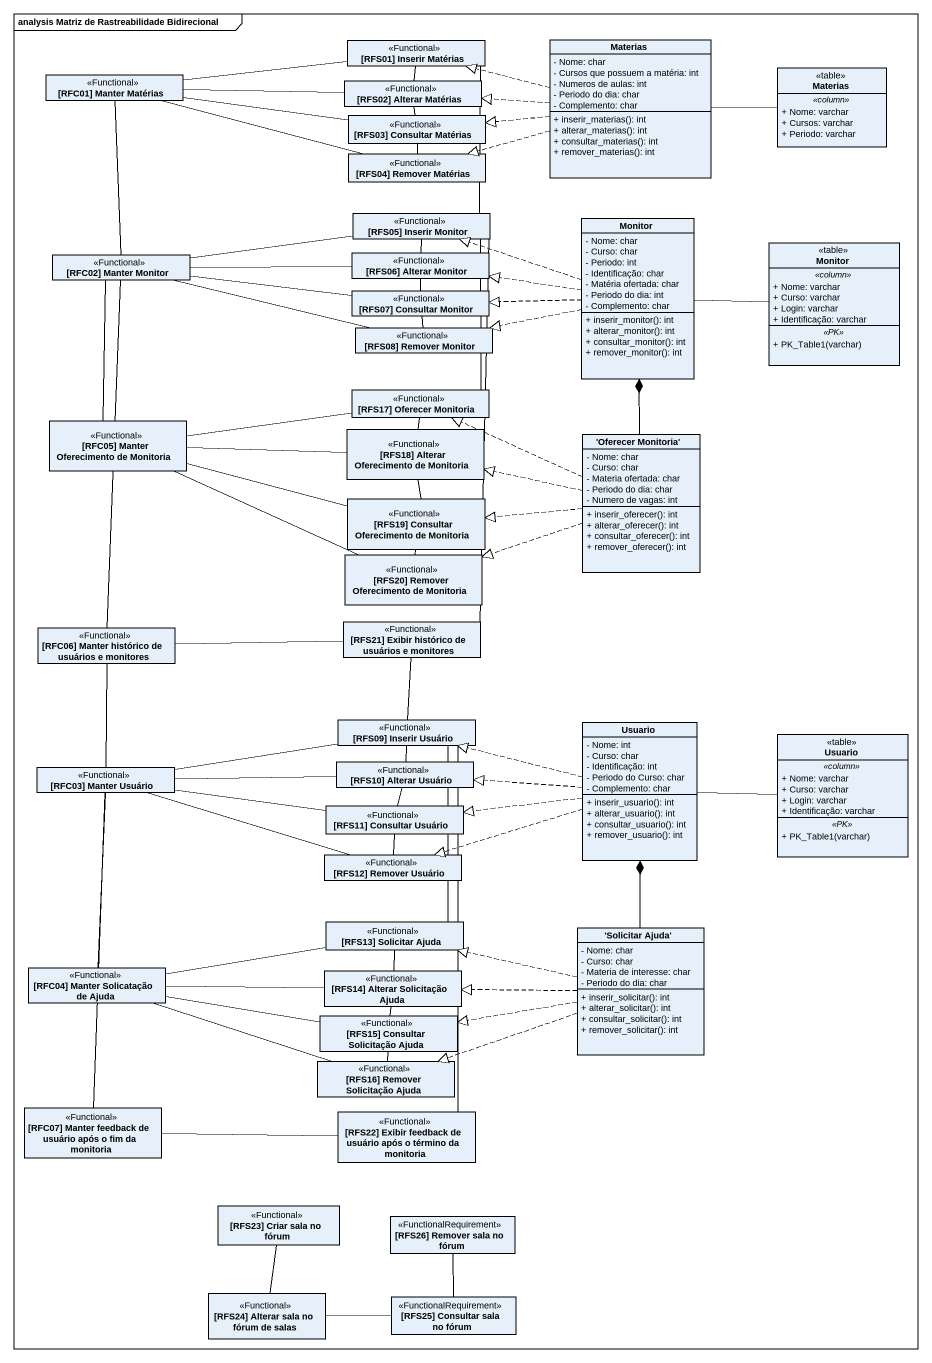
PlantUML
@startuml
mainframe analysis Matriz de Rastreabilidade Bidirecional
hide circle
hide empty members
skinparam classAttributeIconSize 0
class "[RFS01] Inserir Matérias" as RFS01_Inserir_Matérias <<Functional>>
class Materias {
  - Nome: char
  - Cursos que possuem a matéria: int
  - Numeros de aulas: int
  - Periodo do dia: char
  - Complemento: char
  + inserir_materias(): int
  + alterar_materias(): int
  + consultar_materias(): int
  + remover_materias(): int
}
class "Materias" as Materias_2 <<table>> {
  .. <<column>> ..
  + Nome: varchar
  + Cursos: varchar
  + Periodo: varchar
}
class "[RFC01] Manter Matérias" as RFC01_Manter_Matérias <<Functional>>
class "[RFS02] Alterar Matérias" as RFS02_Alterar_Matérias <<Functional>>
class "[RFS03] Consultar Matérias" as RFS03_Consultar_Matérias <<Functional>>
class "[RFS04] Remover Matérias" as RFS04_Remover_Matérias <<Functional>>
class "[RFS05] Inserir Monitor" as RFS05_Inserir_Monitor <<Functional>>
class Monitor {
  - Nome: char
  - Curso: char
  - Periodo: int
  - Identificação: char
  - Matéria ofertada: char
  - Periodo do dia: int
  - Complemento: char
  + inserir_monitor(): int
  + alterar_monitor(): int
  + consultar_monitor(): int
  + remover_monitor(): int
}
class "[RFC02] Manter Monitor" as RFC02_Manter_Monitor <<Functional>>
class "[RFS06] Alterar Monitor" as RFS06_Alterar_Monitor <<Functional>>
class "Monitor" as Monitor_2 <<table>> {
  .. <<column>> ..
  + Nome: varchar
  + Curso: varchar
  + Login: varchar
  + Identificação: varchar
  .. <<PK>> ..
  + PK_Table1(varchar)
}
class "[RFS07] Consultar Monitor" as RFS07_Consultar_Monitor <<Functional>>
class "[RFS08] Remover Monitor" as RFS08_Remover_Monitor <<Functional>>
class "[RFC05] Manter Oferecimento de Monitoria" as RFC05_Manter_Oferecimento <<Functional>>
class "[RFS17] Oferecer Monitoria" as RFS17_Oferecer_Monitoria <<Functional>>
class "[RFS18] Alterar Oferecimento de Monitoria" as RFS18_Alterar_Oferecimento <<Functional>>
class "'Oferecer Monitoria'" as Oferecer_Monitoria {
  - Nome: char
  - Curso: char
  - Materia ofertada: char
  - Periodo do dia: char
  - Numero de vagas: int
  + inserir_oferecer(): int
  + alterar_oferecer(): int
  + consultar_oferecer(): int
  + remover_oferecer(): int
}
class "[RFS19] Consultar Oferecimento de Monitoria" as RFS19_Consultar <<Functional>>
class "[RFS20] Remover Oferecimento de Monitoria" as RFS20_Remover_Oferecimento <<Functional>>
class "[RFC06] Manter histórico de usuários e monitores" as RFC06_Manter_histórico_de <<Functional>>
class "[RFS21] Exibir histórico de usuários e monitores" as RFS21_Exibir_histórico_de <<Functional>>
class "[RFS09] Inserir Usuário" as RFS09_Inserir_Usuário <<Functional>>
class Usuario {
  - Nome: int
  - Curso: char
  - Identificação: int
  - Periodo do Curso: char
  - Complemento: char
  + inserir_usuario(): int
  + alterar_usuario(): int
  + consultar_usuario(): int
  + remover_usuario(): int
}
class "[RFC03] Manter Usuário" as RFC03_Manter_Usuário <<Functional>>
class "[RFS10] Alterar Usuário" as RFS10_Alterar_Usuário <<Functional>>
class "Usuario" as Usuario_2 <<table>> {
  .. <<column>> ..
  + Nome: varchar
  + Curso: varchar
  + Login: varchar
  + Identificação: varchar
  .. <<PK>> ..
  + PK_Table1(varchar)
}
class "[RFS11] Consultar Usuário" as RFS11_Consultar_Usuário <<Functional>>
class "[RFS12] Remover Usuário" as RFS12_Remover_Usuário <<Functional>>
class "[RFS13] Solicitar Ajuda" as RFS13_Solicitar_Ajuda <<Functional>>
class "'Solicitar Ajuda'" as Solicitar_Ajuda {
  - Nome: char
  - Curso: char
  - Materia de interesse: char
  - Periodo do dia: char
  + inserir_solicitar(): int
  + alterar_solicitar(): int
  + consultar_solicitar(): int
  + remover_solicitar(): int
}
class "[RFC04] Manter Solicatação de Ajuda" as RFC04_Manter_Solicatação_de <<Functional>>
class "[RFS14] Alterar Solicitação Ajuda" as RFS14_Alterar_Solicitação <<Functional>>
class "[RFS15] Consultar Solicitação Ajuda" as RFS15_Consultar_Solicitação <<Functional>>
class "[RFS16] Remover Solicitação Ajuda" as RFS16_Remover_Solicitação <<Functional>>
class "[RFC07] Manter feedback de usuário após o fim da monitoria" as RFC07_Manter_feedback_de <<Functional>>
class "[RFS22] Exibir feedback de usuário após o término da monitoria" as RFS22_Exibir_feedback_de <<Functional>>
class "[RFS23] Criar sala no fórum" as RFS23_Criar_sala_no_fórum <<Functional>>
class "[RFS26] Remover sala no fórum" as RFS26_Remover_sala_no_fórum <<FunctionalRequirement>>
class "[RFS24] Alterar sala no fórum de salas" as RFS24_Alterar_sala_no_fórum <<Functional>>
class "[RFS25] Consultar sala no fórum" as RFS25_Consultar_sala_no <<FunctionalRequirement>>
RFS01_Inserir_Matérias -- RFS02_Alterar_Matérias
Materias .left.|> RFS01_Inserir_Matérias
Materias .left.|> RFS02_Alterar_Matérias
Materias .left.|> RFS03_Consultar_Matérias
Materias .left.|> RFS04_Remover_Matérias
Materias_2 -left- Materias
RFC01_Manter_Matérias -right- RFS01_Inserir_Matérias
RFC01_Manter_Matérias -right- RFS02_Alterar_Matérias
RFC01_Manter_Matérias -right- RFS03_Consultar_Matérias
RFC01_Manter_Matérias -right- RFS04_Remover_Matérias
RFC01_Manter_Matérias -- RFC02_Manter_Monitor
RFS03_Consultar_Matérias -up- RFS02_Alterar_Matérias
RFS03_Consultar_Matérias -- RFS04_Remover_Matérias
RFS05_Inserir_Monitor -up- RFS01_Inserir_Matérias
RFS05_Inserir_Monitor -- RFS06_Alterar_Monitor
Monitor .left.|> RFS05_Inserir_Monitor
Monitor .left.|> RFS06_Alterar_Monitor
Monitor .left.|> RFS07_Consultar_Monitor
Monitor .left.|> RFS08_Remover_Monitor
RFC02_Manter_Monitor -right- RFS05_Inserir_Monitor
RFC02_Manter_Monitor -right- RFS06_Alterar_Monitor
RFC02_Manter_Monitor -right- RFS07_Consultar_Monitor
RFC02_Manter_Monitor -right- RFS08_Remover_Monitor
RFC02_Manter_Monitor -- RFC05_Manter_Oferecimento
Monitor_2 -left- Monitor
RFS07_Consultar_Monitor -up- RFS06_Alterar_Monitor
RFS07_Consultar_Monitor -- RFS08_Remover_Monitor
RFS17_Oferecer_Monitoria -up- RFS05_Inserir_Monitor
RFS17_Oferecer_Monitoria -left- RFC05_Manter_Oferecimento
RFS17_Oferecer_Monitoria -- RFS18_Alterar_Oferecimento
RFS18_Alterar_Oferecimento -left- RFC05_Manter_Oferecimento
Oferecer_Monitoria -up-* Monitor
Oferecer_Monitoria .left.|> RFS17_Oferecer_Monitoria
Oferecer_Monitoria .left.|> RFS18_Alterar_Oferecimento
Oferecer_Monitoria .left.|> RFS19_Consultar
Oferecer_Monitoria .left.|> RFS20_Remover_Oferecimento
RFS19_Consultar -left- RFC05_Manter_Oferecimento
RFS19_Consultar -up- RFS18_Alterar_Oferecimento
RFS19_Consultar -- RFS20_Remover_Oferecimento
RFS20_Remover_Oferecimento -left- RFC05_Manter_Oferecimento
RFC06_Manter_histórico_de -up- RFC02_Manter_Monitor
RFC06_Manter_histórico_de -- RFC03_Manter_Usuário
RFS21_Exibir_histórico_de -up- RFS05_Inserir_Monitor
RFS21_Exibir_histórico_de -left- RFC06_Manter_histórico_de
RFS21_Exibir_histórico_de -- RFS09_Inserir_Usuário
RFS09_Inserir_Usuário -- RFS10_Alterar_Usuário
RFS09_Inserir_Usuário -- RFS22_Exibir_feedback_de
Usuario .left.|> RFS09_Inserir_Usuário
Usuario .left.|> RFS10_Alterar_Usuário
Usuario .left.|> RFS11_Consultar_Usuário
Usuario .left.|> RFS12_Remover_Usuário
RFC03_Manter_Usuário -right- RFS09_Inserir_Usuário
RFC03_Manter_Usuário -right- RFS10_Alterar_Usuário
RFC03_Manter_Usuário -right- RFS11_Consultar_Usuário
RFC03_Manter_Usuário -right- RFS12_Remover_Usuário
RFC03_Manter_Usuário -- RFC04_Manter_Solicatação_de
Usuario_2 -left- Usuario
RFS11_Consultar_Usuário -up- RFS10_Alterar_Usuário
RFS11_Consultar_Usuário -- RFS12_Remover_Usuário
RFS13_Solicitar_Ajuda -up- RFS09_Inserir_Usuário
RFS13_Solicitar_Ajuda -left- RFC04_Manter_Solicatação_de
RFS13_Solicitar_Ajuda -- RFS14_Alterar_Solicitação
Solicitar_Ajuda -up-* Usuario
Solicitar_Ajuda .left.|> RFS13_Solicitar_Ajuda
Solicitar_Ajuda .left.|> RFS14_Alterar_Solicitação
Solicitar_Ajuda .left.|> RFS15_Consultar_Solicitação
Solicitar_Ajuda .left.|> RFS16_Remover_Solicitação
RFS14_Alterar_Solicitação -left- RFC04_Manter_Solicatação_de
RFS15_Consultar_Solicitação -left- RFC04_Manter_Solicatação_de
RFS15_Consultar_Solicitação -up- RFS14_Alterar_Solicitação
RFS15_Consultar_Solicitação -- RFS16_Remover_Solicitação
RFS16_Remover_Solicitação -left- RFC04_Manter_Solicatação_de
RFC07_Manter_feedback_de -up- RFC03_Manter_Usuário
RFS22_Exibir_feedback_de -left- RFC07_Manter_feedback_de
RFS23_Criar_sala_no_fórum -- RFS24_Alterar_sala_no_fórum
RFS26_Remover_sala_no_fórum -- RFS25_Consultar_sala_no
RFS25_Consultar_sala_no -left- RFS24_Alterar_sala_no_fórum
@enduml
